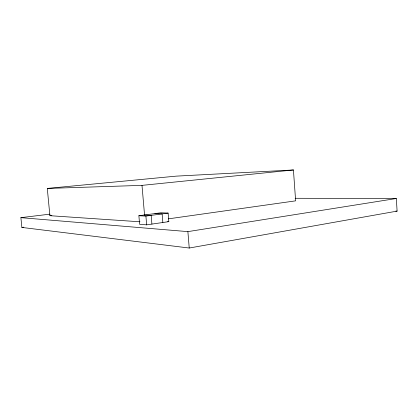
<?xml version="1.0" encoding="UTF-8"?>
<svg xmlns="http://www.w3.org/2000/svg" width="418" height="418" viewBox="0 0 418 418"><rect width="100%" height="100%" fill="white"/><g stroke="black" fill="none" stroke-linecap="round" stroke-linejoin="round"><path stroke-width="0.63" d="M50.045 214.136L20.9 217.653L21.861 227.429L189.234 248.031L397.1 211.111L396.327 198.498L295.124 198.284M20.9 217.653L187.886 231.624L396.327 198.498M146.655 224.847L168.835 221.639L168.12 213.086L160.841 212.793L138.875 215.73L139.617 224.32L146.655 224.847L145.903 216.09L138.875 215.73M168.412 218.849L295.63 200.849L293.431 169.969L176.281 176.13L47.291 188.429L49.899 215.693L139.983 221.786M145.903 216.09L168.12 213.086M21.861 227.429L23.805 227.178M49.899 215.693L51.842 215.453M47.291 188.429L141.995 185.373L293.431 169.969M395.799 211.085L397.1 211.111M154.921 213.582L162.132 213.896L162.858 222.501M144.074 215.035L151.164 215.38L151.912 224.085M167.623 221.561L168.835 221.639M141.995 185.373L144.555 215.04M187.886 231.624L189.234 248.031"/></g></svg>
